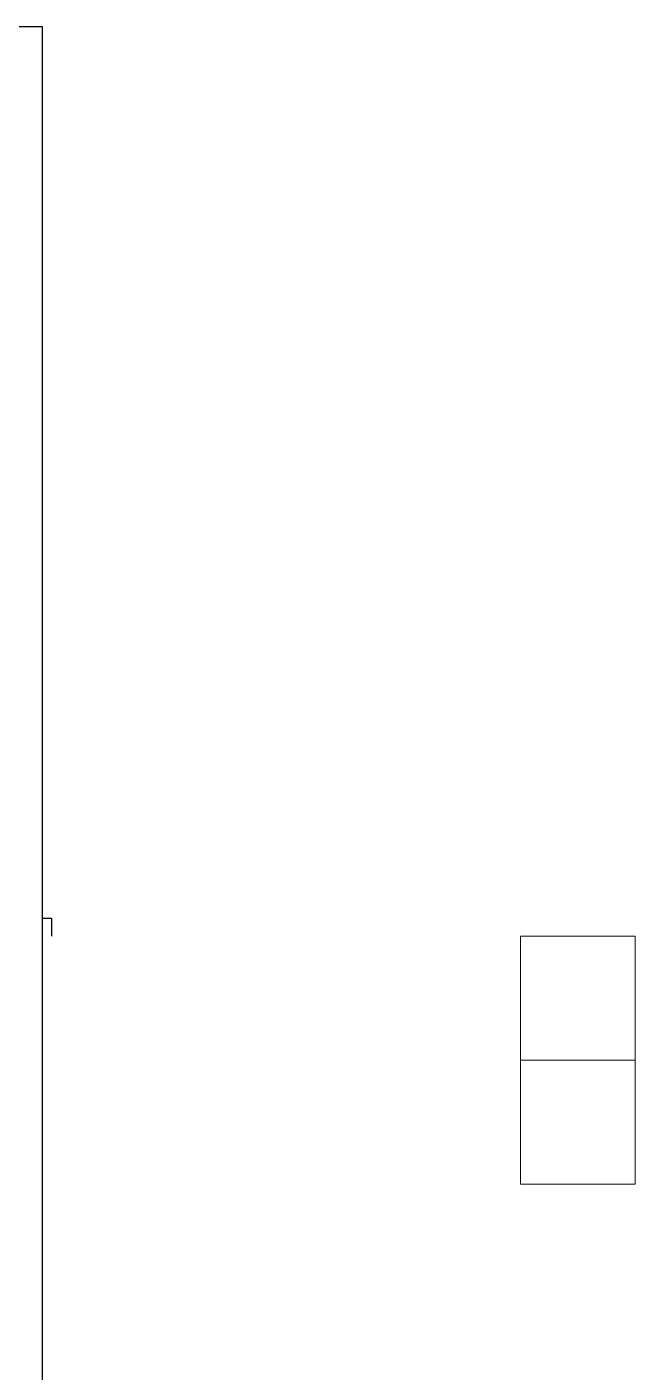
# Model space of a CAD drawing. Extents: x -882 to 937, y -179 to 966.
# Drawn here: x 599 to 937, y 218 to 966 of the extents above; entities that cross this region are included whole.
import ezdxf

# ---------------------------------------------------------------- set-up
doc = ezdxf.new("R2010")
doc.units = 0
doc.layers.get('0').update_dxf_attribs({"lineweight": 13})
doc.layers.add('EL01_WANX_Bitmap', color=1, linetype='Continuous', lineweight=13, true_color=0xff0000)
picture_1 = doc.add_image_def('image1.png', size_in_pixel=(896, 310))
picture_2 = doc.add_image_def('image2.png', size_in_pixel=(501, 542))

msp = doc.modelspace()

# ---------------------------------------------------------------- linework, layer by layer
at = {"color": 0, "linetype": 'ByBlock', "lineweight": -2, "ltscale": 0.13}
for p, q in [((607.58, 965.53), (-882.42, 965.53)), ((607.58, -174.47), (607.58, 965.53)), ((607.58, 470.53), (612.58, 470.53)), ((612.58, 470.53), (612.58, 460.53))]:
    msp.add_line(p, q, dxfattribs=at)

# ---------------------------------------------------------------- pictures from other files: only their frames are drawn
at = {"layer": 'EL01_WANX_Bitmap', "ltscale": 0.13}
image = msp.add_image(picture_1, insert=(873.03, 391.58), size_in_units=(63.67, 68.88), dxfattribs=at)
image.dxf.flags = 7
image = msp.add_image(picture_2, insert=(873.03, 322.71), size_in_units=(63.67, 68.88), dxfattribs=at)
image.dxf.flags = 7

doc.saveas('drawing.dxf')
